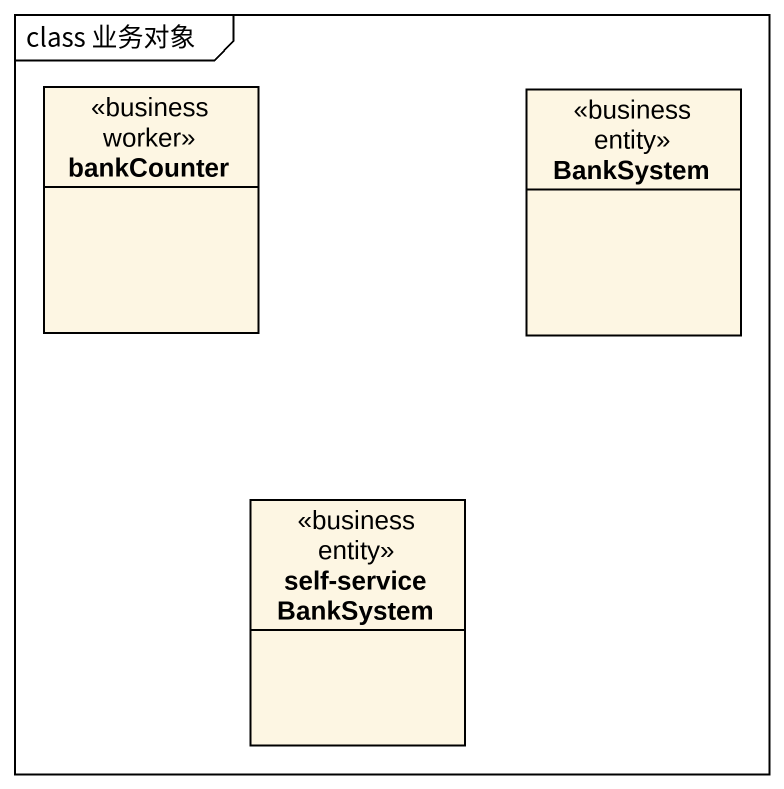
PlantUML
@startuml
mainframe class 业务对象
hide circle
hide empty members
class bankCounter <<business worker>>
class BankSystem <<business entity>>
class "self-serviceBankSystem" as self_serviceBankSystem <<business entity>>
@enduml
